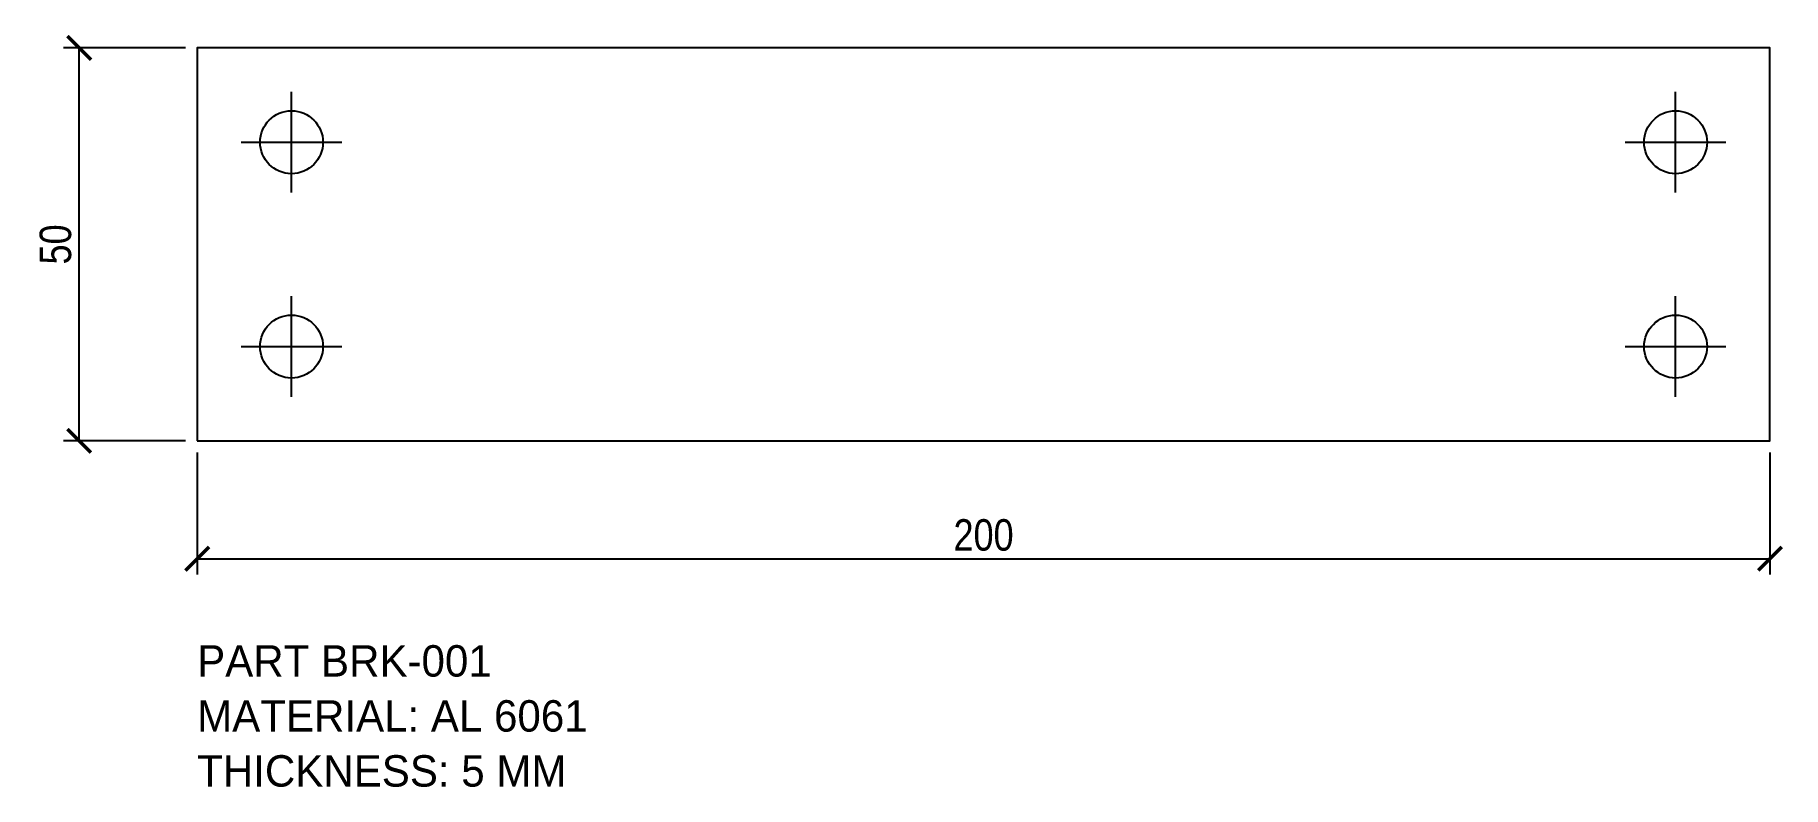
# Model space of a CAD drawing. Header units: millimetres. Extents: x -21 to 202, y -44 to 52.
import ezdxf

# ---------------------------------------------------------------- set-up
doc = ezdxf.new("R2010")
doc.units = ezdxf.units.MM
for name, color, linetype in [('ANNOTATION', 6, 'Continuous'), ('CENTERLINES', 4, 'Continuous'), ('DIMENSIONS', 8, 'Continuous'), ('HOLES', 1, 'Continuous'), ('OUTLINE', 7, 'Continuous')]:
    doc.layers.add(name, color=color, linetype=linetype)
doc.styles.add('OpenSansCondensed-Light', font='OpenSansCondensed-Light.ttf')
doc.dimstyles.new('EZDXF', dxfattribs={"dimtxt": 0.25, "dimasz": 0.175, "dimexe": 0.375, "dimexo": 0.125, "dimgap": 0.1, "dimtad": 1, "dimlfac": 100, "dimzin": 12, "dimdsep": 46, "dimtxsty": 'OpenSansCondensed-Light', "dimblk": 'ARCHTICK', "dimcen": 2.5, "dimazin": 3, "dimtfac": 0.5, "dimtmove": 2, "dimatfit": 3})

# ---------------------------------------------------------------- blocks, each defined once
blk = doc.blocks.new('_ARCHTICK')
at = {"color": 0, "linetype": 'BYBLOCK', "const_width": 0.15}
blk.add_lwpolyline([(-0.5, -0.5), (0.5, 0.5)], dxfattribs=at)

msp = doc.modelspace()

# ---------------------------------------------------------------- linework, layer by layer
at = {"layer": 'CENTERLINES'}
for p, q in [((12, 31.6), (12, 44.4)), ((188, 31.6), (188, 44.4)), ((5.6, 38), (18.4, 38)), ((181.6, 38), (194.4, 38)), ((12, 5.6), (12, 18.4)), ((188, 5.6), (188, 18.4)), ((5.6, 12), (18.4, 12)), ((181.6, 12), (194.4, 12))]:
    msp.add_line(p, q, dxfattribs=at)
at = {"layer": 'HOLES'}
for centre in [(12, 38), (188, 38), (12, 12), (188, 12)]:
    msp.add_circle(centre, 4, dxfattribs=at)
at = {"layer": 'OUTLINE'}
msp.add_lwpolyline([(0, 0), (200, 0), (200, 50), (0, 50)], close=True, dxfattribs=at)

# ---------------------------------------------------------------- texts
at = {"layer": 'ANNOTATION'}
for s, p in [('PART BRK-001', (0, -30)), ('MATERIAL: AL 6061', (0, -37)), ('THICKNESS: 5 MM', (0, -44))]:
    msp.add_text(s, height=4, dxfattribs=at).set_placement(p)

# ---------------------------------------------------------------- dimensions: what is measured, and where the dimension line sits
at = {"layer": 'DIMENSIONS'}
msp.add_linear_dim(base=(-15, 0), p1=(0, 0), p2=(0, 50), angle=90, dimstyle='EZDXF', override={"dimtxt": 4, "dimasz": 3, "dimexe": 2, "dimexo": 1.5, "dimgap": 1, "dimlfac": 1}, dxfattribs=at).render()
msp.add_linear_dim(base=(0, -15), p1=(0, 0), p2=(200, 0), dimstyle='EZDXF', override={"dimtxt": 4, "dimasz": 3, "dimexe": 2, "dimexo": 1.5, "dimgap": 1, "dimlfac": 1}, dxfattribs=at).render()

doc.saveas('drawing.dxf')
